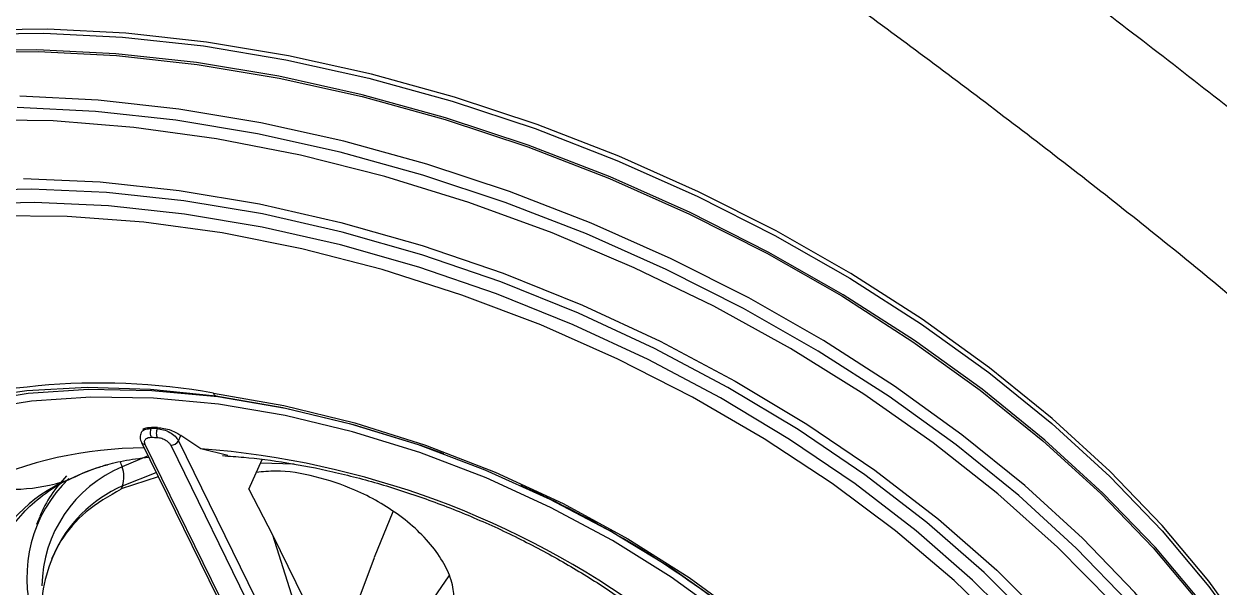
# Model space of a CAD drawing. Extents: x 0 to 84, y -21 to 126.
# Drawn here: x 28.004 to 30.17, y 61.684 to 62.705 of the extents above; entities that cross this region are included whole.
import ezdxf

# ---------------------------------------------------------------- set-up
doc = ezdxf.new("R2010")
doc.units = 0
doc.header["$MEASUREMENT"] = 0
doc.layers.add('1', color=4, linetype='Continuous')

# ---------------------------------------------------------------- blocks, each defined once
blk = doc.blocks.new('PRODIGY')
at = {"layer": '1', "color": 3, "linetype": 'Continuous', "lineweight": 25}
for p, q in [((28.2345, 61.9714), (28.2352, 61.9734)), ((28.2404, 61.9733), (28.2352, 61.9734)), ((28.2457, 61.9731), (28.2404, 61.9733)), ((28.2457, 61.9731), (28.2449, 61.9711)), ((28.2838, 61.9491), (28.2883, 61.9586)), ((28.3245, 61.9346), (28.2883, 61.9586)), ((28.2167, 61.9461), (28.4736, 61.4224)), ((28.4804, 61.4188), (28.2235, 61.9425)), ((28.2697, 61.9411), (28.5266, 61.4174)), ((28.2838, 61.9491), (28.5407, 61.4254)), ((28.3734, 61.9223), (28.3245, 61.9346)), ((28.2287, 61.9216), (28.1818, 61.9021)), ((28.4112, 61.8612), (28.4356, 61.9149)), ((28.4936, 61.9066), (28.4326, 61.9083)), ((28.1825, 61.8675), (28.2435, 61.8915)), ((28.2473, 61.8837), (28.1802, 61.8617)), ((28.1825, 61.8675), (28.1802, 61.8617)), ((28.4112, 61.8612), (28.4543, 61.7784)), ((28.0323, 61.8115), (28.0264, 61.7971)), ((28.6724, 61.8202), (28.6384, 61.7376)), ((28.4543, 61.7784), (28.5439, 61.4959)), ((28.4543, 61.7784), (28.5773, 61.5271)), ((28.0564, 61.7408), (28.0539, 61.7348)), ((28.6114, 61.6631), (28.6391, 61.7373)), ((28.7466, 61.6639), (28.7743, 61.7045))]:
    blk.add_line(p, q, dxfattribs=at)
at = {"layer": '1', "color": 3, "linetype": 'Continuous', "lineweight": 25, "flags": 128}
for points in [[(30.2249, 61.5929), (30.1518, 61.6948), (30.0674, 61.7953), (29.9725, 61.8938), (29.8678, 61.9894), (29.754, 62.0815), (29.6321, 62.1693), (29.5029, 62.2521), (29.3674, 62.3294), (29.2268, 62.4006), (29.0819, 62.465), (28.934, 62.5223), (28.7842, 62.572), (28.6336, 62.6136), (28.4833, 62.647), (28.3346, 62.6718), (28.1885, 62.6878), (28.0461, 62.695), (27.9085, 62.6932)], [(27.9017, 62.6863), (28.0397, 62.6881), (28.1825, 62.6809), (28.3291, 62.6648), (28.4783, 62.6399), (28.6291, 62.6065), (28.7802, 62.5647), (28.9305, 62.5149), (29.0788, 62.4574), (29.2241, 62.3927), (29.3652, 62.3214), (29.5011, 62.2438), (29.6307, 62.1607), (29.753, 62.0726), (29.8672, 61.9803), (29.9722, 61.8843), (30.0674, 61.7856), (30.152, 61.6847), (30.2254, 61.5825)], [(30.2131, 61.5525), (30.1397, 61.6547), (30.0551, 61.7555), (29.9599, 61.8543), (29.8548, 61.9502), (29.7407, 62.0426), (29.6183, 62.1306), (29.4887, 62.2138), (29.3529, 62.2913), (29.2117, 62.3627), (29.0665, 62.4273), (28.9181, 62.4848), (28.7678, 62.5346), (28.6167, 62.5764), (28.466, 62.6099), (28.3168, 62.6347), (28.1702, 62.6508), (28.0273, 62.658), (27.8893, 62.6562)], [(27.8917, 62.6527), (28.0292, 62.6545), (28.1716, 62.6473), (28.3178, 62.6313), (28.4666, 62.6065), (28.6169, 62.5731), (28.7675, 62.5315), (28.9173, 62.4818), (29.0652, 62.4245), (29.2101, 62.36), (29.3508, 62.2889), (29.4863, 62.2116), (29.6155, 62.1287), (29.7374, 62.0409), (29.8512, 61.9488), (29.956, 61.8532), (30.0509, 61.7547), (30.1353, 61.6541), (30.2084, 61.5523)], [(30.1752, 61.4715), (30.102, 61.5733), (30.0177, 61.6739), (29.9227, 61.7724), (29.818, 61.868), (29.7042, 61.9601), (29.5822, 62.0479), (29.453, 62.1308), (29.3176, 62.2081), (29.1769, 62.2792), (29.032, 62.3437), (28.8841, 62.401), (28.7343, 62.4507), (28.5836, 62.4923), (28.4333, 62.5257), (28.2846, 62.5505), (28.1384, 62.5665), (27.996, 62.5737)], [(30.2242, 61.3527), (30.163, 61.4548), (30.0901, 61.5563), (30.006, 61.6565), (29.9114, 61.7546), (29.8071, 61.8499), (29.6937, 61.9417), (29.5721, 62.0292), (29.4434, 62.1118), (29.3084, 62.1888), (29.1682, 62.2597), (29.0238, 62.324), (28.8764, 62.381), (28.7271, 62.4305), (28.577, 62.4721), (28.4273, 62.5053), (28.279, 62.53), (28.1334, 62.546), (27.9915, 62.5531)], [(30.2013, 61.3477), (30.1381, 61.4517), (30.0627, 61.555), (29.9756, 61.6569), (29.8776, 61.7564), (29.7695, 61.8529), (29.6522, 61.9455), (29.5265, 62.0335), (29.3935, 62.1162), (29.2542, 62.1929), (29.1099, 62.2629), (28.9616, 62.3258), (28.8105, 62.3811), (28.6579, 62.4282), (28.505, 62.4668), (28.353, 62.4966), (28.2031, 62.5173), (28.0566, 62.5288), (27.9146, 62.531)], [(28.003, 62.4247), (28.1421, 62.4184), (28.2852, 62.403), (28.431, 62.3784), (28.5782, 62.345), (28.7258, 62.3031), (28.8722, 62.2528), (29.0165, 62.1948), (29.1571, 62.1295), (29.2931, 62.0574), (29.4233, 61.9792), (29.5464, 61.8955), (29.6615, 61.8071), (29.7676, 61.7146), (29.8638, 61.619), (29.9492, 61.521), (30.0232, 61.4214), (30.085, 61.3211), (30.1343, 61.2209), (30.1705, 61.1218)], [(30.1322, 61.1511), (30.1033, 61.2273), (30.0551, 61.3253), (29.9946, 61.4234), (29.9222, 61.5209), (29.8386, 61.6169), (29.7444, 61.7105), (29.6406, 61.8009), (29.5279, 61.8875), (29.4074, 61.9694), (29.2801, 62.0459), (29.147, 62.1165), (29.0093, 62.1804), (28.8681, 62.2372), (28.7248, 62.2864), (28.5804, 62.3275), (28.4362, 62.3602), (28.2935, 62.3842), (28.1535, 62.3993), (28.0173, 62.4054), (27.8862, 62.4024)], [(30.1118, 61.1252), (30.0769, 61.2208), (30.0295, 61.3173), (29.9699, 61.4139), (29.8986, 61.5099), (29.8162, 61.6044), (29.7236, 61.6966), (29.6213, 61.7856), (29.5104, 61.8709), (29.3917, 61.9515), (29.2663, 62.0269), (29.1353, 62.0963), (28.9997, 62.1593), (28.8607, 62.2152), (28.7196, 62.2636), (28.5774, 62.3041), (28.4355, 62.3363), (28.2949, 62.3599), (28.1571, 62.3748), (28.023, 62.3808), (27.8939, 62.3779)], [(29.8276, 61.5576), (29.7866, 61.6019), (29.6903, 61.6956), (29.584, 61.7858), (29.4688, 61.8719), (29.3458, 61.9529), (29.2159, 62.0282), (29.0805, 62.0971), (28.9407, 62.159), (28.7977, 62.2132), (28.653, 62.2594), (28.5077, 62.297), (28.3633, 62.3258), (28.221, 62.3455), (28.0821, 62.3559), (27.9479, 62.357), (27.8195, 62.3486), (27.7671, 62.3422)], [(27.4775, 61.7379), (27.4907, 61.7649), (27.5316, 61.8264), (27.5849, 61.8815), (27.6498, 61.9294), (27.7256, 61.9697), (27.8114, 62.0018), (27.9062, 62.0255), (28.0089, 62.0403), (28.1182, 62.0461), (28.233, 62.0429), (28.3518, 62.0307)], [(28.7648, 61.9256), (28.7248, 61.9398), (28.6013, 61.9781), (28.4776, 62.0078), (28.3553, 62.0285), (28.2358, 62.0399), (28.1208, 62.0419), (28.0116, 62.0345), (27.9096, 62.0177), (27.8161, 61.9918), (27.7323, 61.9571), (27.6593, 61.914), (27.5979, 61.8631), (27.5489, 61.805), (27.5129, 61.7404), (27.4905, 61.6702), (27.4885, 61.6606)], [(29.2758, 61.6306), (29.1771, 61.702), (29.0709, 61.7682), (28.9586, 61.8283), (28.8416, 61.8817), (28.7214, 61.9276), (28.5995, 61.9654), (28.4773, 61.9947), (28.3565, 62.0152), (28.2385, 62.0264), (28.1249, 62.0284), (28.0171, 62.021), (27.9164, 62.0045), (27.8241, 61.9789), (27.7977, 61.9693)], [(28.3474, 62.0356), (28.4747, 62.0133), (28.6034, 61.9817), (28.7317, 61.9412), (28.8581, 61.8923), (28.981, 61.8355), (29.0987, 61.7716), (29.21, 61.7015), (29.3132, 61.6259), (29.4072, 61.5458), (29.4908, 61.4623), (29.5629, 61.3764), (29.6226, 61.2892), (29.6571, 61.2268)], [(28.3518, 62.0307), (28.4733, 62.0097), (28.596, 61.98), (28.7186, 61.9421), (28.8395, 61.8963), (28.9573, 61.8432), (29.0707, 61.7835), (29.1783, 61.7179), (29.279, 61.647), (29.3714, 61.5718), (29.4545, 61.4931), (29.5273, 61.4118), (29.5891, 61.3289), (29.6389, 61.2454), (29.6764, 61.1623), (29.701, 61.0804), (29.7124, 61.0009), (29.7106, 60.9245), (29.6955, 60.8523), (29.6873, 60.8288)], [(28.081, 61.8773), (28.1087, 61.8898), (28.1354, 61.8999)]]:
    blk.add_lwpolyline(points, dxfattribs=at)
at = {"layer": '1', "color": 3, "linetype": 'Continuous', "lineweight": 25}
for centre, radius, start, end in [((28.1404, 60.8714), 1.1824, 79.9168, 110.8735), ((28.3522, 62.0355), 0.00483, 179.7796, 265.5826), ((28.2275, 61.1819), 0.7545, 90.4584, 114.5674), ((28.2231, 61.95), 0.00749, 211.0871, 272.8358), ((28.27, 61.957), 0.0159, 269.1209, 330.2578), ((28.2033, 60.3572), 1.5821, 53.8271, 85.6059), ((28.1146, 61.8809), 0.0705, 17.4331, 25.6482), ((28.2741, 61.6827), 0.2379, 112.81, 179.2363), ((28.1273, 61.8836), 0.0575, 343.6724, 18.6775), ((27.9804, 62.1828), 0.3217, 258.0519, 288.2209), ((28.2012, 61.6107), 0.2924, 114.269, 156.1755), ((28.2581, 61.7015), 0.2492, 134.0252, 196.7839), ((28.2502, 61.7209), 0.236, 135.8176, 157.4227), ((28.2816, 61.6427), 0.2456, 113.7798, 156.4579), ((28.1162, 60.1215), 1.9163, 52.3652, 65.6991)]:
    blk.add_arc(centre, radius, start, end, dxfattribs=at)
for points, knots in [([(27.6308, 64.2207), (27.648, 64.2112), (27.7024, 64.181), (27.814, 64.1186), (27.9699, 64.0304), (28.1373, 63.9342), (28.3574, 63.8057), (28.6241, 63.646), (28.9461, 63.4442), (29.2087, 63.2702), (29.4153, 63.1274), (29.5692, 63.0183), (29.7218, 62.9076), (29.9237, 62.758), (30.1719, 62.568), (30.4194, 62.3672), (30.6032, 62.2076), (30.7382, 62.0841), (30.8595, 61.9662), (31.0218, 61.7965), (31.1662, 61.6229), (31.2878, 61.4434), (31.3655, 61.3063), (31.4269, 61.1686), (31.4707, 61.0318), (31.4913, 60.9218), (31.4995, 60.8342), (31.5012, 60.7706), (31.4986, 60.7058), (31.4929, 60.651), (31.4852, 60.6031), (31.4773, 60.5635), (31.4708, 60.5375), (31.4675, 60.5245)], [0, 0, 0, 0, 0.009273, 0.02948, 0.060596, 0.094292, 0.121271, 0.182001, 0.242883, 0.304042, 0.334782, 0.365644, 0.396631, 0.427703, 0.489951, 0.552125, 0.588013, 0.614302, 0.646861, 0.67689, 0.740233, 0.772375, 0.804814, 0.837493, 0.870307, 0.903098, 0.918036, 0.93572, 0.951225, 0.968028, 0.978692, 0.98935, 1, 1, 1, 1]), ([(31.0727, 60.7386), (31.0739, 60.7442), (31.0764, 60.7553), (31.0797, 60.7722), (31.0826, 60.789), (31.0851, 60.8058), (31.0873, 60.8227), (31.0891, 60.8395), (31.0905, 60.8564), (31.0915, 60.8732), (31.0922, 60.8901), (31.0925, 60.907), (31.0924, 60.9238), (31.0912, 60.9695), (31.0834, 61.045), (31.0579, 61.1522), (31.0177, 61.261), (30.9633, 61.3711), (30.8949, 61.4827), (30.7861, 61.633), (30.6207, 61.8213), (30.3908, 62.0419), (30.139, 62.2572), (29.8746, 62.4662), (29.6486, 62.6363), (29.4674, 62.7699), (29.2849, 62.9027), (29.0988, 63.0348), (28.9073, 63.1656), (28.709, 63.2973), (28.5063, 63.4264), (28.2976, 63.555), (28.1511, 63.6434), (28.014, 63.7248), (27.8877, 63.7988), (27.7572, 63.8745), (27.6225, 63.9517), (27.5311, 64.0034), (27.4848, 64.0296)], [0, 0, 0, 0, 0.00521, 0.010385, 0.015525, 0.020632, 0.025705, 0.030747, 0.035757, 0.040737, 0.045688, 0.05061, 0.055505, 0.060373, 0.090174, 0.119524, 0.148789, 0.178362, 0.207785, 0.238197, 0.299496, 0.362001, 0.425025, 0.487888, 0.550016, 0.58106, 0.611564, 0.673601, 0.705441, 0.736982, 0.801713, 0.833861, 0.867365, 0.892423, 0.918213, 0.944738, 0.972, 1, 1, 1, 1]), ([(28.4498, 59.9608), (28.4379, 59.9655), (28.414, 59.9747), (28.3784, 59.9889), (28.3428, 60.0032), (28.3075, 60.0177), (28.2723, 60.0324), (28.2372, 60.0473), (28.2023, 60.0623), (28.1676, 60.0775), (28.133, 60.0929), (28.0986, 60.1085), (28.0644, 60.1242), (28.0303, 60.1401), (27.9964, 60.1562), (27.9627, 60.1724), (27.9292, 60.1888), (27.8959, 60.2054), (27.8627, 60.2222), (27.8297, 60.2391), (27.7969, 60.2562), (27.7644, 60.2734), (27.732, 60.2909), (27.6997, 60.3085), (27.6677, 60.3262), (27.6359, 60.3441), (27.6043, 60.3622), (27.5729, 60.3805), (27.5417, 60.3989), (27.5107, 60.4175), (27.4303, 60.4665), (27.3029, 60.5482), (27.1343, 60.6668), (26.9734, 60.7907), (26.8116, 60.9275), (26.6511, 61.078), (26.494, 61.2431), (26.3482, 61.4155), (26.216, 61.5922), (26.0962, 61.7731), (26.0136, 61.914), (25.9586, 62.0157), (25.9272, 62.0762), (25.8965, 62.1375), (25.8666, 62.1997), (25.8375, 62.2628), (25.8189, 62.3051), (25.8095, 62.3264)], [0, 0, 0, 0, 0.009181, 0.018342, 0.027485, 0.036609, 0.045714, 0.054801, 0.063871, 0.072923, 0.081958, 0.090977, 0.099979, 0.108966, 0.117938, 0.126896, 0.135839, 0.144769, 0.153687, 0.162592, 0.171486, 0.180369, 0.189242, 0.198106, 0.206961, 0.215809, 0.224649, 0.233484, 0.242313, 0.251138, 0.25996, 0.31146, 0.36307, 0.415007, 0.4675, 0.529721, 0.593326, 0.658691, 0.726179, 0.792586, 0.861596, 0.883862, 0.90644, 0.929336, 0.952558, 0.97611, 1, 1, 1, 1]), ([(28.219, 61.9699), (28.2208, 61.971), (28.2245, 61.9731), (28.2317, 61.9733), (28.2352, 61.9734)], [0, 0, 0, 0, 0.503847, 1, 1, 1, 1]), ([(28.2457, 61.9731), (28.2496, 61.9727), (28.2575, 61.972), (28.2701, 61.9685), (28.2813, 61.9637), (28.286, 61.9604), (28.2883, 61.9586)], [0, 0, 0, 0, 0.24163, 0.4878, 0.739787, 1, 1, 1, 1]), ([(28.2163, 61.9639), (28.2157, 61.9625), (28.2146, 61.9597), (28.2142, 61.955), (28.2149, 61.9502), (28.2164, 61.947), (28.2171, 61.9455)], [0, 0, 0, 0, 0.251278, 0.502438, 0.752222, 1, 1, 1, 1]), ([(28.2166, 61.9636), (28.2169, 61.9644), (28.2179, 61.9674), (28.224, 61.9707), (28.231, 61.9711), (28.2345, 61.9714)], [0, 0, 0, 0, 0.144122, 0.5716942, 1, 1, 1, 1]), ([(28.2235, 61.9425), (28.2229, 61.9444), (28.2217, 61.9483), (28.2242, 61.9526), (28.2289, 61.9551), (28.2328, 61.9553), (28.2348, 61.9554)], [0, 0, 0, 0, 0.2784555, 0.5577823, 0.7788011, 1, 1, 1, 1]), ([(28.2348, 61.9554), (28.2344, 61.9565), (28.2335, 61.9587), (28.2331, 61.9631), (28.2333, 61.9676), (28.2341, 61.9702), (28.2345, 61.9714)], [0, 0, 0, 0, 0.2411122, 0.5000333, 0.7589379, 1, 1, 1, 1]), ([(28.2397, 61.9712), (28.2387, 61.9713), (28.237, 61.9713), (28.2352, 61.9714), (28.2345, 61.9714)], [0, 0, 0, 0, 0.560083, 1, 1, 1, 1]), ([(28.2348, 61.9554), (28.2368, 61.9554), (28.2402, 61.9553), (28.2437, 61.9552), (28.2452, 61.9551)], [0, 0, 0, 0, 0.5600025, 1, 1, 1, 1]), ([(28.2449, 61.9711), (28.2439, 61.9711), (28.2422, 61.9711), (28.2404, 61.9712), (28.2397, 61.9712)], [0, 0, 0, 0, 0.560008, 1, 1, 1, 1]), ([(28.2449, 61.9711), (28.2445, 61.9698), (28.2438, 61.9673), (28.2435, 61.9627), (28.2439, 61.9583), (28.2448, 61.9562), (28.2452, 61.9551)], [0, 0, 0, 0, 0.241094, 0.500044, 0.758912, 1, 1, 1, 1]), ([(28.2449, 61.9711), (28.2488, 61.9706), (28.2566, 61.9697), (28.2684, 61.9646), (28.2784, 61.9574), (28.282, 61.9519), (28.2838, 61.9491)], [0, 0, 0, 0, 0.250195, 0.499986, 0.749777, 1, 1, 1, 1]), ([(28.2452, 61.9551), (28.2479, 61.9548), (28.2534, 61.9541), (28.2611, 61.9503), (28.2668, 61.9457), (28.2687, 61.9426), (28.2697, 61.9411)], [0, 0, 0, 0, 0.278683, 0.558037, 0.778949, 1, 1, 1, 1]), ([(28.1383, 61.9005), (28.1416, 61.9017), (28.1523, 61.9057), (28.1822, 61.9132), (28.2139, 61.9174), (28.2297, 61.9196)], [0, 0, 0, 0, 0.176847, 0.58901, 1, 1, 1, 1]), ([(28.3636, 61.9221), (28.3763, 61.9213), (28.4137, 61.9187), (28.4802, 61.9101), (28.5635, 61.8939), (28.65, 61.8713), (28.738, 61.8426), (28.8255, 61.808), (28.9105, 61.7683), (28.9912, 61.7244), (29.0591, 61.6821), (29.0977, 61.6544), (29.1135, 61.6429)], [0, 0, 0, 0, 0.054815, 0.160151, 0.266938, 0.375236, 0.484627, 0.59467, 0.704926, 0.814836, 0.923933, 1, 1, 1, 1]), ([(28.0902, 61.881), (28.1066, 61.8889), (28.1263, 61.8984), (28.1511, 61.9045), (28.1552, 61.9056)], [0, 0, 0, 0, 0.834158, 1, 1, 1, 1]), ([(28.6995, 61.5655), (28.7151, 61.5715), (28.7493, 61.5847), (28.7813, 61.6237), (28.7869, 61.67), (28.773, 61.7135), (28.7523, 61.7486), (28.7229, 61.7823), (28.6758, 61.8223), (28.6105, 61.8598), (28.5316, 61.8859), (28.469, 61.8964), (28.4365, 61.8929), (28.425, 61.8916)], [0, 0, 0, 0, 0.093512, 0.205215, 0.335125, 0.406268, 0.476034, 0.547986, 0.61648, 0.742834, 0.843051, 0.944317, 1, 1, 1, 1]), ([(27.9645, 61.7583), (27.9673, 61.7648), (27.9765, 61.7858), (27.9985, 61.8169), (28.037, 61.8506), (28.0673, 61.8718), (28.0887, 61.8804), (28.0902, 61.881)], [0, 0, 0, 0, 0.13466, 0.439796, 0.70106, 0.978824, 1, 1, 1, 1]), ([(28.1801, 61.8616), (28.1577, 61.8486), (28.1129, 61.8224), (28.0674, 61.7689), (28.042, 61.7066), (28.0337, 61.6563), (28.04, 61.6265), (28.0411, 61.6215)], [0, 0, 0, 0, 0.2380313, 0.476061, 0.7140937, 0.9521259, 1, 1, 1, 1])]:
    blk.add_open_spline(points, degree=3, knots=knots, dxfattribs=at)

msp = doc.modelspace()

# ---------------------------------------------------------------- block references
at = {"layer": '1'}
msp.add_blockref('PRODIGY', (0, 0), dxfattribs=at)

doc.saveas('drawing.dxf')
